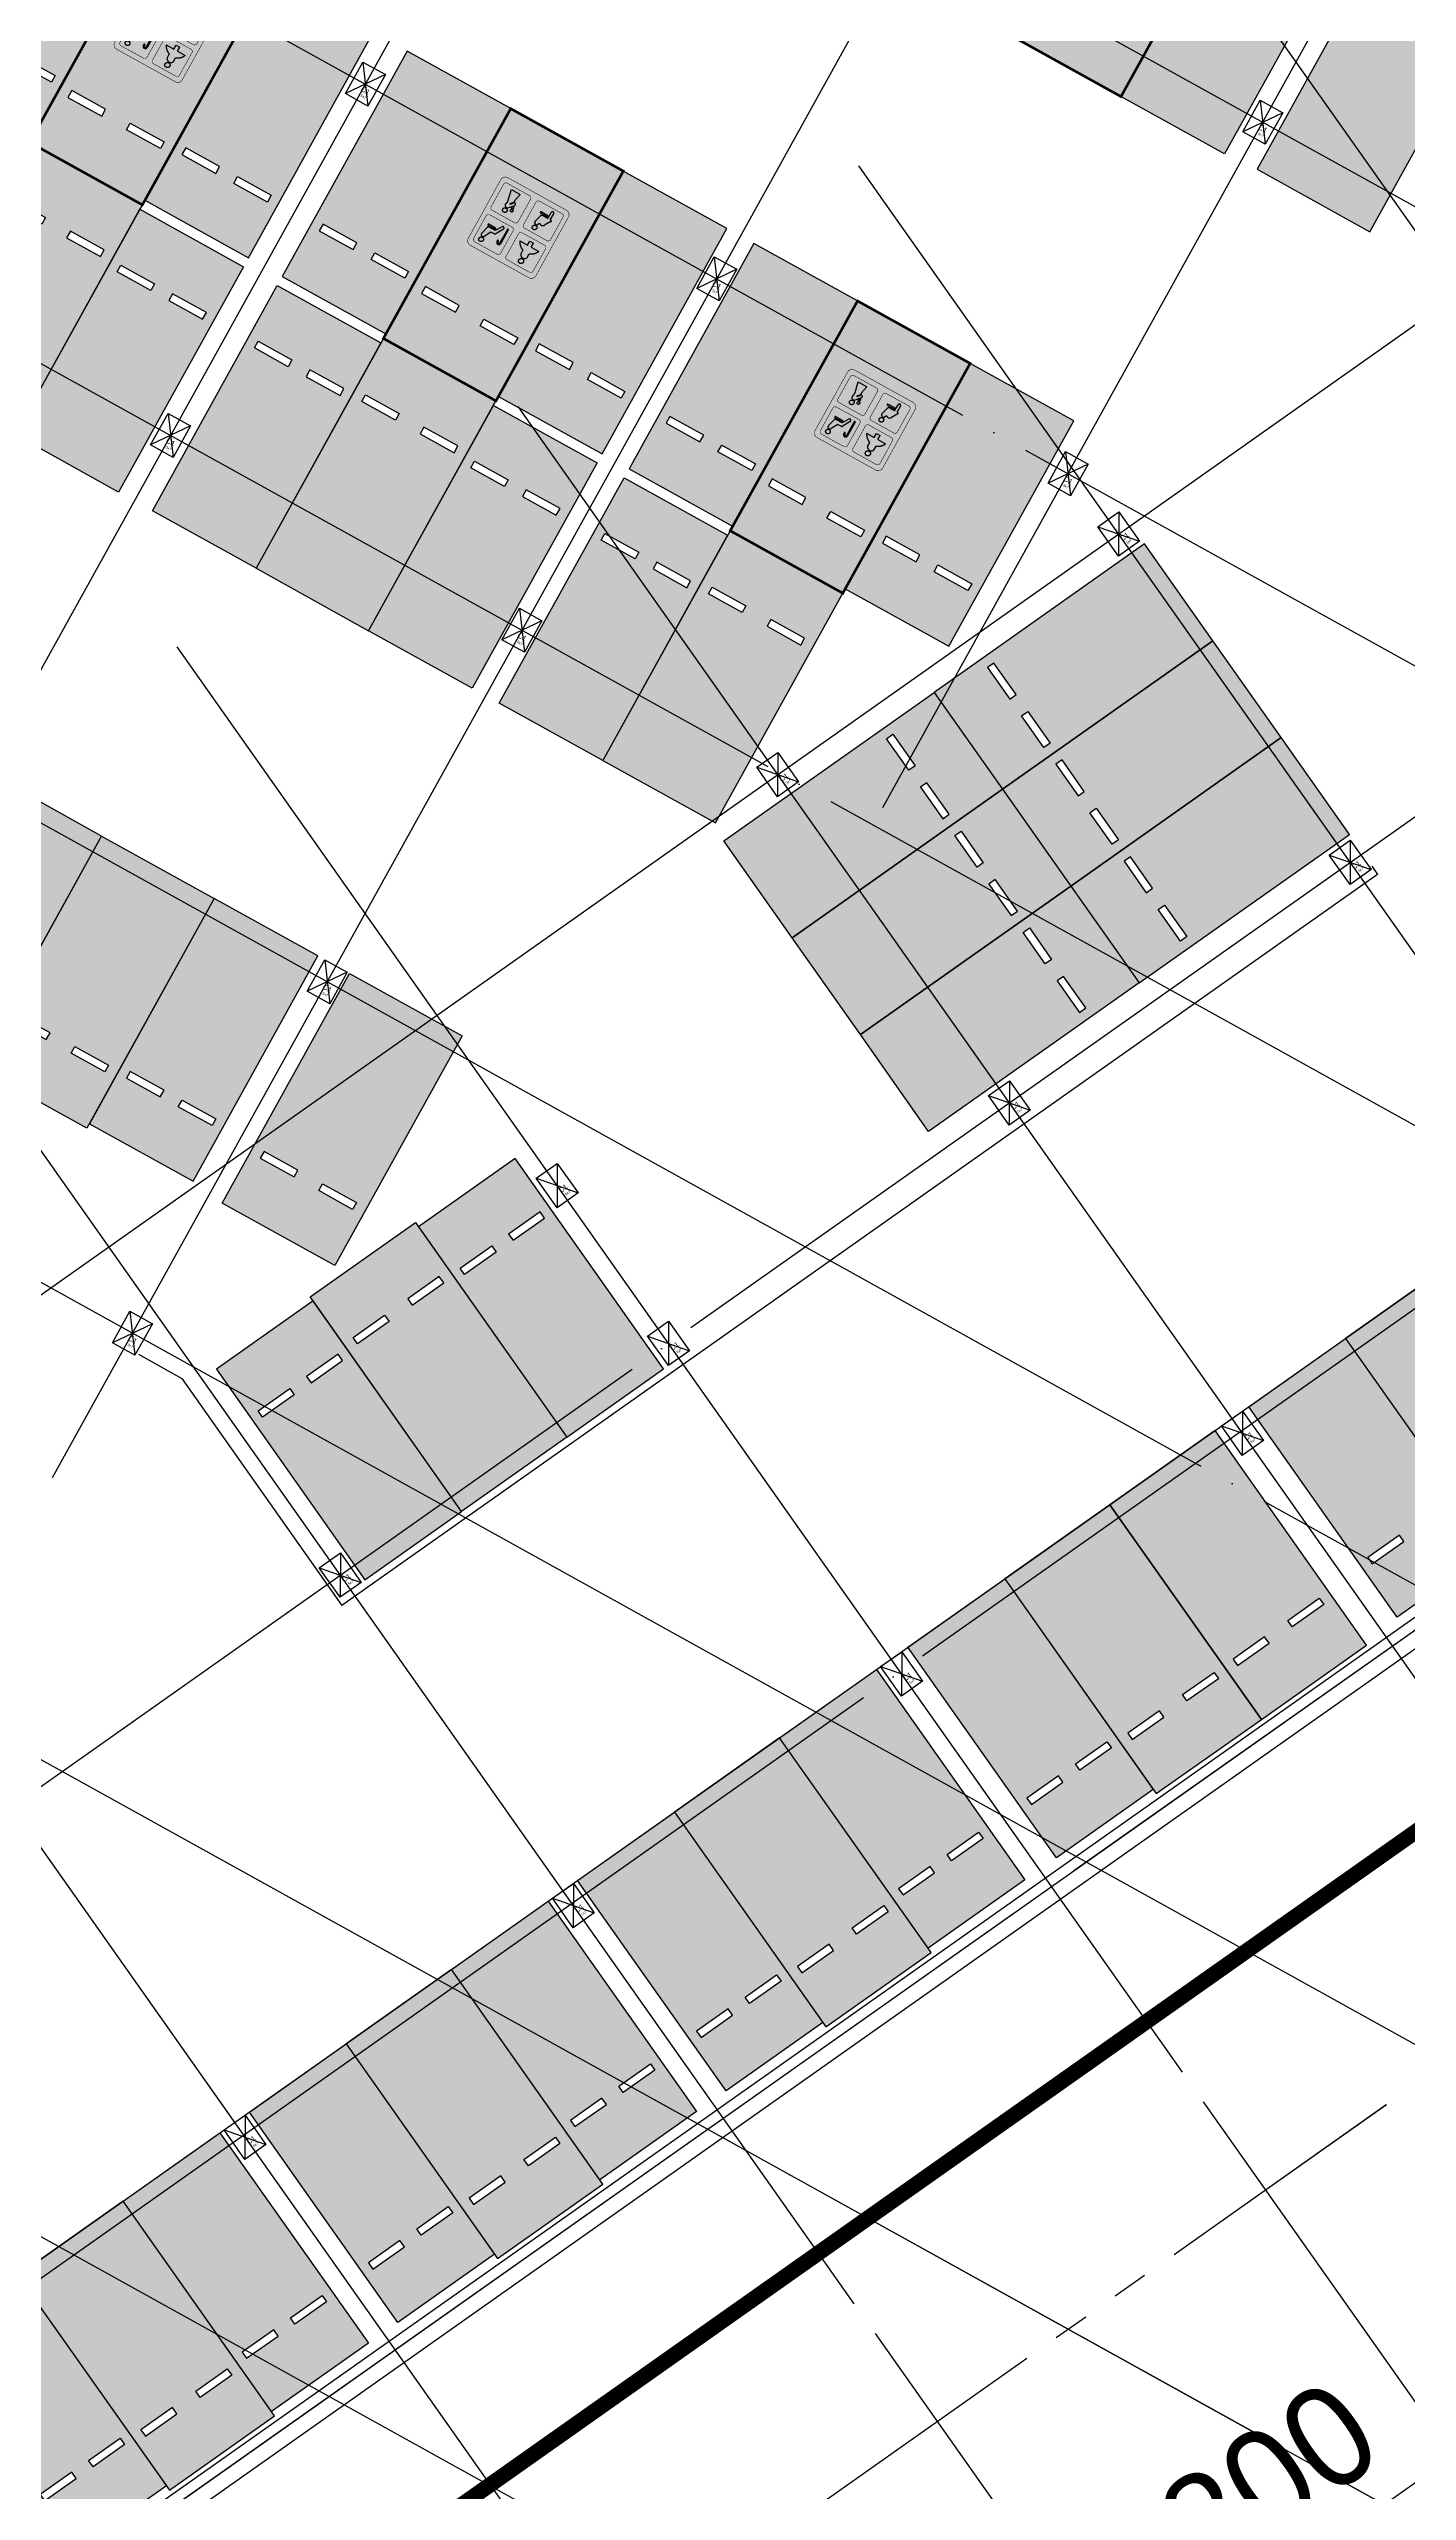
# Model space of a CAD drawing. Header units: millimetres. Extents: x -21000 to 567700, y 435000 to 850800.
# Drawn here: x 385532 to 411907, y 612003 to 659411 of the extents above; entities that cross this region are included whole.
import ezdxf
from ezdxf.xclip import XClip

# ---------------------------------------------------------------- set-up
doc = ezdxf.new("R2010")
doc.units = ezdxf.units.MM
doc.header["$LTSCALE"] = 700
doc.header["$XCLIPFRAME"] = 2
for name, pattern in [('AB_Pbase$0$PHANTOMX2', [5, 2.5, -0.5, 0.5, -0.5, 0.5, -0.5]), ('AB_Pbase$0$주차장기둥$0$CEN', [62, 60, -1, 0, -1]), ('AB_Pbase$0$주차장기둥$0$PHANTOMX2', [5, 2.5, -0.5, 0.5, -0.5, 0.5, -0.5]), ('AB_Pbase$0$지하1층 동골조$0$PHANTOMX2', [5, 2.5, -0.5, 0.5, -0.5, 0.5, -0.5])]:
    doc.linetypes.add(name, pattern=pattern)
doc.layers.get('0').update_dxf_attribs({"color": 2})
doc.layers.get('Defpoints').update_dxf_attribs({"color": 171})
for name, color, linetype, plot in [('AB_Pbase$0$DEFPOINT', 247, 'Continuous', False), ('AB_Pbase$0$주차장기둥$0$DEFPOINT', 247, 'Continuous', False), ('AB_Pbase$0$주차장기둥$0$Defpoints1', 235, 'Continuous', False), ('AB_Pbase$0$지하1층 동골조$0$Defpoints1', 235, 'Continuous', False)]:
    doc.layers.add(name, color=color, linetype=linetype, plot=plot)
for name, color, linetype in [('AB_Pbase$0$FIN', 6, 'Continuous'), ('AB_Pbase$0$SITE', 3, 'AB_Pbase$0$PHANTOMX2'), ('AB_Pbase$0$WAL', 3, 'Continuous'), ('AB_Pbase$0$주차-sol', 254, 'Continuous'), ('AB_Pbase$0$주차-여행', 221, 'Continuous'), ('AB_Pbase$0$주차-일반', 9, 'Continuous'), ('AB_Pbase$0$주차-확장', 7, 'Continuous'), ('AB_Pbase$0$주차장기둥$0$CEN_P', 244, 'AB_Pbase$0$주차장기둥$0$CEN'), ('p_구조전체평면도중심선$0$DIM', 7, 'Continuous'), ('p_구조전체평면도중심선$0$SDIM', 4, 'Continuous')]:
    doc.layers.add(name, color=color, linetype=linetype)
doc.styles.add('AB_Pbase$0$주차장기둥$0$맑은 고딕', font='')
doc.styles.add('p_구조전체평면도중심선$0$도면기준$0$울릉도L', font='')
doc.styles.add('p_구조전체평면도중심선$0$돋움', font='')
doc.styles.get('AB_Pbase$0$주차장기둥$0$맑은 고딕').set_extended_font_data('Dotum')
doc.styles.get('p_구조전체평면도중심선$0$도면기준$0$울릉도L').set_extended_font_data('Dotum')
doc.styles.get('p_구조전체평면도중심선$0$돋움').set_extended_font_data('Dotum')
doc.dimstyles.new('p_구조전체평면도중심선$0$ADIM', dxfattribs={"dimscale": 700, "dimtxt": 3, "dimasz": 1.5, "dimexe": 1, "dimexo": 1, "dimgap": 1, "dimtad": 1, "dimdec": 0, "dimdsep": 46, "dimtxsty": 'p_구조전체평면도중심선$0$돋움', "dimblk1": 'p_구조전체평면도중심선$0$DOT', "dimblk2": 'p_구조전체평면도중심선$0$DOT', "dimsah": 1, "dimcen": 1, "dimdle": 1.5, "dimclrd": 7, "dimclre": 7, "dimclrt": 3, "dimadec": 0, "dimazin": 0, "dimtfac": 1, "dimtdec": 0, "dimtix": 1, "dimtmove": 2, "dimatfit": 3, "dimldrblk": 'p_구조전체평면도중심선$0$_Dot', "dimfxl": 1, "dimtvp": 1, "dimtolj": 1, "dimtzin": 0, "dimarcsym": 0})

# ---------------------------------------------------------------- blocks, each defined once
blk = doc.blocks.new('AB_Pbase$0$SITE0917')
at = {"layer": 'AB_Pbase$0$SITE', "ltscale": 4, "const_width": 300, "flags": 128}
blk.add_lwpolyline([(212876, -144968), (209906, -142008), (204836, -136928), (200146, -132238), (190406, -122488), (180636, -112708), (171034, -103096), (171034, -103096), (158736, -90778), (158736, -90778), (141626, -73668), (139746, -71778), (128760, -60783), (176825, 584), (181318, 2778), (191836, 2802), (195846, 2812), (208846, 2852), (221744, 2892), (225745, 2912), (238652, 2912), (251951, 2992), (272863, 3047), (279849, 3072), (281852, 3072), (297942, 3132), (307301, 3162), (318838, 3162), (322371, 3192), (329338, 3212), (331331, 3221), (331828, 3221), (342783, 3252), (353879, 3292), (357878, 3302), (368882, 3332), (377971, 3362), (436463, 3532), (443896, 3564), (449423, 3588), (453866, 1294), (461852, -10041), (461004, -14962), (456210, -18339), (446980, -24860), (436111, -32530), (433802, -34158), (424035, -41046), (408709, -51856), (403261, -55702), (401224, -57140), (393879, -62330), (377930, -73579), (370949, -78503), (368971, -79898), (360221, -86073), (350807, -92731), (341600, -99229), (316998, -116581), (268640, -150722), (261994, -155385), (240653, -170436), (213593, -144250), (212876, -144968)], dxfattribs=at)
blk = doc.blocks.new('AB_Pbase$0$지하1층 동골조')
at = {"layer": 'AB_Pbase$0$지하1층 동골조$0$Defpoints1', "linetype": 'AB_Pbase$0$지하1층 동골조$0$PHANTOMX2', "ltscale": 2}
blk.add_lwpolyline([(200767, -65476), (225367, -48126), (234577, -41626), (246877, -32926), (252737, -28796), (254716, -27400), (261697, -22476), (277646, -11227), (285078, -5975), (285947, -5361), (286307, -5106), (287117, -4536), (295787, 1584), (305747, 8614)], dxfattribs=at)
at = {"layer": 'AB_Pbase$0$지하1층 동골조$0$Defpoints1', "linetype": 'AB_Pbase$0$지하1층 동골조$0$PHANTOMX2', "ltscale": 2, "flags": 128}
blk.add_lwpolyline([(305496, 13326), (315263, 20214), (317573, 21842), (328441, 29512), (337671, 36032), (342465, 39410), (343314, 44331), (335327, 55666), (330884, 57959), (325357, 57936), (317924, 57904), (259433, 57734), (250343, 57704), (239340, 57674), (235340, 57664), (224244, 57624), (213290, 57592), (212792, 57592), (210800, 57584), (203833, 57564), (200300, 57534), (188762, 57534), (179403, 57504), (163313, 57444), (161310, 57444), (154324, 57418), (133412, 57364), (120113, 57284), (107206, 57284), (103205, 57264), (90307, 57224), (77307, 57184), (73297, 57174), (62779, 57150), (58286, 54955), (10221, -6411), (21207, -17406), (23087, -19296), (40197, -36406), (52495, -48724), (62097, -58336), (71867, -68116), (81607, -77866), (86297, -82556), (91367, -87636), (94337, -90596), (95054, -89878), (122114, -116064), (143455, -101014), (150102, -96350), (198459, -62209), (223061, -44857), (232269, -38359), (241682, -31701), (250432, -25527), (252410, -24132), (259391, -19208), (275340, -7958), (282685, -2768), (284723, -1330), (290171, 2516)], close=True, dxfattribs=at)
blk = doc.blocks.new('AB_Pbase$0$AB_Pbase_지하1층_골조')
for p, q in [((270667, 528593), (441533, 649151)), ((270700, 528984), (441115, 649223))]:
    blk.add_line(p, q)
blk = doc.blocks.new('AB_Pbase$0$주차장기둥$0$cen 2bl 지하')
at = {"layer": 'AB_Pbase$0$주차장기둥$0$CEN_P', "color": 5}
for p, q in [((45614, 127566), (45614, 259045)), ((53414, 167680), (53414, 259016)), ((61214, 186872), (61214, 258987)), ((294, 202083), (119274, 202083)), ((16870, 194283), (119274, 194283)), ((16870, 186483), (119274, 186483)), ((-12594, 178683), (119274, 178683)), ((-132796, 170883), (119274, 170883)), ((-132796, 162783), (119274, 162783)), ((-57008, 162783), (119274, 162783)), ((-57008, 154683), (119274, 154683))]:
    blk.add_line(p, q, dxfattribs=at)
at = {"layer": 'AB_Pbase$0$주차장기둥$0$CEN_P'}
for p, q in [((10097, 85016), (90237, 250834)), ((-12695, 19933), (97260, 247440)), ((-5672, 16538), (104282, 244046)), ((-1080, 14319), (108874, 241827)), ((88777, 190099), (58291, 204834)), ((85253, 182806), (54766, 197541)), ((81728, 175513), (51241, 190248)), ((78203, 168220), (47717, 182955)), ((74809, 161198), (44322, 175932)), ((71415, 154175), (40928, 168909))]:
    blk.add_line(p, q, dxfattribs=at)
blk = doc.blocks.new('AB_Pbase$0$주차장기둥$0$p기둥 5x7')
blk.add_lwpolyline([(-250, 350), (250, 350), (250, -350), (-250, -350)], close=True)
at = {"layer": 'AB_Pbase$0$주차장기둥$0$DEFPOINT'}
for p, q in [((250, 350), (-250, -350)), ((-250, 350), (250, -350))]:
    blk.add_line(p, q, dxfattribs=at)
at = {"layer": 'AB_Pbase$0$주차장기둥$0$DEFPOINT', "color": 6, "style": 'AB_Pbase$0$주차장기둥$0$맑은 고딕'}
for s, height, p in [('C1', 100, (-24, -160)), ('5x7', 50, (29, -259))]:
    blk.add_text(s, height=height, rotation=0, dxfattribs=at).set_placement(p)
blk = doc.blocks.new('AB_Pbase$0$주차장기둥')
at = {"layer": 'AB_Pbase$0$주차장기둥$0$Defpoints1', "linetype": 'AB_Pbase$0$주차장기둥$0$PHANTOMX2', "ltscale": 2}
blk.add_lwpolyline([(81499, 89239), (93649, 116780), (98196, 127096), (104258, 140888), (107154, 147446), (108131, 149662), (111579, 157478), (119457, 175335), (123122, 183664), (123551, 184638), (123728, 185042), (124129, 185948), (128408, 195659), (133325, 206815)], dxfattribs=at)
for name, p, rotation in [('AB_Pbase$0$주차장기둥$0$cen 2bl 지하', (36992, -11667), 1.99999810188403), ('AB_Pbase$0$주차장기둥$0$p기둥 5x7', (91116, 192429), 1.999998101885243), ('AB_Pbase$0$주차장기둥$0$p기둥 5x7', (91388, 184634), 1.999998101885243), ('AB_Pbase$0$주차장기둥$0$p기둥 5x7', (75798, 184090), 1.999998101885243), ('AB_Pbase$0$주차장기둥$0$p기둥 5x7', (83593, 184362), 1.999998101885243), ('AB_Pbase$0$주차장기둥$0$p기둥 5x7', (92833, 184136), 66.2054582048853), ('AB_Pbase$0$주차장기둥$0$p기둥 5x7', (99970, 180989), 66.2054582048853), ('AB_Pbase$0$주차장기둥$0$p기둥 5x7', (83865, 176567), 1.999998101885243), ('AB_Pbase$0$주차장기둥$0$p기둥 5x7', (89565, 176725), 66.2054582048853), ('AB_Pbase$0$주차장기둥$0$p기둥 5x7', (76070, 176295), 1.999998101885243), ('AB_Pbase$0$주차장기둥$0$p기둥 5x7', (96702, 173578), 66.2054582048853), ('AB_Pbase$0$주차장기둥$0$p기둥 5x7', (103885, 170411), 66.20545820488529), ('AB_Pbase$0$주차장기둥$0$p기둥 5x7', (84138, 168772), 1.999998101885243), ('AB_Pbase$0$주차장기둥$0$p기둥 5x7', (90003, 167679), 66.2054582048853), ('AB_Pbase$0$주차장기둥$0$p기둥 5x7', (93434, 166166), 66.2054582048853), ('AB_Pbase$0$주차장기둥$0$p기둥 5x7', (100617, 162999), 66.20545820488529), ('AB_Pbase$0$주차장기둥$0$p기둥 5x7', (84410, 160976), 1.999998101885243), ('AB_Pbase$0$주차장기둥$0$p기둥 5x7', (90287, 159029), 66.2054582048853), ('AB_Pbase$0$주차장기둥$0$p기둥 5x7', (97470, 155862), 66.20545820488529), ('AB_Pbase$0$주차장기둥$0$p기둥 5x7', (94323, 148725), 66.20545820488529)]:
    blk.add_blockref(name, p, dxfattribs=dict(rotation=rotation))
blk = doc.blocks.new('AB_Pbase$0$AB_Pbase-C1BCB056C')
at = {"layer": 'AB_Pbase$0$주차-여행'}
h = blk.add_hatch(color=170, dxfattribs=at)
h.dxf.hatch_style = 1
edge = h.paths.add_edge_path()
edge.add_line((105, 5), (1405, 5))
edge.add_arc((1405, 105), 100, 270, 360)
edge.add_line((1505, 105), (1505, 1405))
edge.add_arc((1405, 1405), 100, 0, 90)
edge.add_line((1405, 1505), (105, 1505))
edge.add_arc((105, 1405), 100, 90, 180)
edge.add_line((5, 1405), (5, 105))
edge.add_arc((105, 105), 100, 180, 270)
h = blk.add_hatch(color=255, dxfattribs=at)
h.dxf.hatch_style = 1
h.paths.add_polyline_path([(465, 1094), (465, 1180, 0.714286), (325, 1180), (325, 1094, 0.219224), (185, 965), (355, 965), (355, 875), (435, 875), (435, 965), (605, 965, 0.219224)])
h.paths.add_polyline_path([(445, 1295, 1), (345, 1295, 1)])
h.paths.add_polyline_path([(905, 1187), (905, 887, 1), (925, 887), (925, 1187, -1), (970, 1187), (970, 1167, 1), (990, 1167), (990, 1187, 1)])
h.paths.add_polyline_path([(1323, 1301, 1), (1233, 1301, 1)])
h.paths.add_polyline_path([(1326, 1193, 0.878579), (1252, 1222), (1178, 1090), (1094, 1086, 0.258599), (1086, 1081), (994, 920, 0.979199), (1041, 893), (1120, 1020), (1258, 1020, 0.342105), (1287, 1042)])
h.paths.add_polyline_path([(1288, 1000), (1138, 1000, 1), (1138, 975), (1288, 975, 1)], flags=17)
h.paths.add_polyline_path([(437, 598, 1), (527, 598, 1)])
h.paths.add_polyline_path([(528, 486, 0.88788), (453, 517), (433, 482, 0.415611), (332, 466), (259, 343, 0.192889), (258, 335, 0.480795), (267, 323), (285, 323), (285, 186, 1), (340, 186), (340, 323), (460, 323, 0.335846), (488, 345)])
h.paths.add_polyline_path([(516, 297), (366, 297, 1), (366, 272), (516, 272, 1)], flags=17)
h.paths.add_polyline_path([(1053, 529, 1), (1002, 529, 1)])
h.paths.add_polyline_path([(1071, 480, 1.194973), (1032, 437)])
h.paths.add_polyline_path([(1196, 466, 0.70337), (1123, 516), (1027, 409, 1), (1064, 375), (1111, 428, -1), (1122, 418), (1063, 351, 0.482877), (1064, 343), (1073, 339, -0.332101), (1075, 333), (1040, 174), (1231, 174), (1185, 381, -0.096684), (1185, 402)])
h.paths.add_polyline_path([(1194, 582, 1), (1104, 582, 1)])
at = {"layer": 'AB_Pbase$0$주차-여행', "color": 255}
for p, q in [((355, 965), (185, 965)), ((325, 1180), (325, 1094)), ((355, 965), (355, 875)), ((605, 965), (435, 965)), ((435, 965), (435, 875)), ((465, 1180), (465, 1094)), ((905, 887), (905, 1187)), ((925, 887), (925, 1187)), ((970, 1167), (970, 1187)), ((990, 1167), (990, 1187)), ((994, 920), (1086, 1081)), ((1041, 893), (1120, 1020)), ((1094, 1086), (1178, 1090)), ((1120, 1020), (1258, 1020)), ((1138, 1000), (1288, 1000)), ((1138, 975), (1288, 975)), ((1178, 1090), (1252, 1222)), ((1287, 1042), (1326, 1193)), ((435, 875), (355, 875)), ((433, 482), (453, 517)), ((528, 486), (488, 345)), ((1123, 516), (1027, 409)), ((1071, 480), (1032, 437)), ((257, 333), (257, 338)), ((259, 343), (332, 466)), ((267, 323), (285, 323)), ((285, 323), (285, 186)), ((340, 323), (460, 323)), ((340, 323), (340, 186)), ((366, 297), (516, 297)), ((366, 272), (516, 272)), ((1075, 333), (1040, 174)), ((1231, 174), (1040, 174)), ((1122, 418), (1063, 351)), ((1111, 428), (1064, 375)), ((1073, 339), (1064, 343)), ((1185, 402), (1196, 466)), ((1185, 381), (1231, 174))]:
    blk.add_line(p, q, dxfattribs=at)
at = {"layer": 'AB_Pbase$0$주차-여행', "color": 255, "const_width": 10}
for points in [[(105, 5), (1405, 5, 0.414214), (1505, 105), (1505, 1405, 0.414214), (1405, 1505), (105, 1505, 0.414214), (5, 1405), (5, 105, 0.414214)], [(145, 805), (645, 805, 0.414214), (695, 855), (695, 1355, 0.414214), (645, 1405), (145, 1405, 0.414214), (95, 1355), (95, 855, 0.414214)], [(865, 805), (1365, 805, 0.414214), (1415, 855), (1415, 1355, 0.414214), (1365, 1405), (865, 1405, 0.414214), (815, 1355), (815, 855, 0.414214)], [(145, 105), (645, 105, 0.414214), (695, 155), (695, 655, 0.414214), (645, 705), (145, 705, 0.414214), (95, 655), (95, 155, 0.414214)], [(865, 105), (1365, 105, 0.414214), (1415, 155), (1415, 655, 0.414214), (1365, 705), (865, 705, 0.414214), (815, 655), (815, 155, 0.414214)]]:
    blk.add_lwpolyline(points, format="xyb", close=True, dxfattribs=at)
at = {"layer": 'AB_Pbase$0$주차-여행', "color": 255}
for centre, radius in [((395, 1295), 50), ((1278, 1301), 45), ((482, 598), 45), ((1028, 529), 25.7), ((1149, 582), 45)]:
    blk.add_circle(centre, radius, dxfattribs=at)
for centre, radius, start, end in [((395, 877), 227, 107.9202, 157.3801), ((395, 1156), 74, 18.9246, 161.0754), ((395, 877), 227, 22.6199, 72.0798), ((948, 1187), 42.5, 0, 180), ((948, 1187), 22.5, 0, 180), ((980, 1167), 10, 180, 0), ((1094, 1076), 10, 92.4323, 150.4282), ((1138, 987), 12.5, 90, 270), ((1287, 1203), 40, 345.5444, 150.7519), ((1258, 1050), 30, 270, 345.5444), ((1288, 987), 12.5, 270, 90), ((391, 424), 72.3, 54.3449, 144.618), ((489, 497), 41, 344.2578, 150.6627), ((915, 887), 10, 180, 0), ((1018, 907), 27, 150.4282, 328.0196), ((1048, 462), 29, 37.898, 238.2024), ((1151, 478), 46.8, 345.409, 125.8947), ((267, 338), 10, 149.0416, 180), ((267, 333), 10, 180, 270), ((312, 186), 27.5, 180, 0), ((366, 284), 12.5, 90, 270), ((460, 353), 30, 270, 344.2578), ((516, 284), 12.5, 270, 90), ((1046, 392), 25, 138.0502, 318.0502), ((1066, 348), 5, 138.0502, 241.1496), ((1070, 334), 5, 347.664, 61.1496), ((1117, 423), 7.5, 318.0502, 138.0502), ((1239, 393), 55, 170.2464, 192.336)]:
    blk.add_arc(centre, radius, start, end, dxfattribs=at)
blk = doc.blocks.new('AB_Pbase$0$AB_Pbase-여행주차_')
at = {"layer": 'AB_Pbase$0$주차-sol'}
h = blk.add_hatch(color=252, dxfattribs=at)
h.paths.add_polyline_path([(54378012, -70102334), (54378012, -70097234), (54375512, -70097234), (54375512, -70102334)])
h.paths.add_polyline_path([(54377037, -70098359), (54377037, -70098509), (54377787, -70098509), (54377787, -70098359)], flags=16)
h.paths.add_polyline_path([(54376487, -70098359), (54376487, -70098509), (54375737, -70098509), (54375737, -70098359)], flags=16)
at = {"layer": 'AB_Pbase$0$주차-여행', "const_width": 50}
blk.add_lwpolyline([(54378012, -70102334), (54378012, -70097234), (54375512, -70097234), (54375512, -70102334)], close=True, dxfattribs=at)
at = {"layer": 'AB_Pbase$0$주차-여행', "color": 5, "ltscale": 600}
for points in [[(54376487, -70098359), (54376487, -70098509), (54375737, -70098509), (54375737, -70098359)], [(54377037, -70098359), (54377037, -70098509), (54377787, -70098509), (54377787, -70098359)]]:
    blk.add_lwpolyline(points, close=True, dxfattribs=at)
at = {"layer": 'AB_Pbase$0$주차-여행', "xscale": 1.000000000002362, "yscale": 1.000000000002362, "zscale": 1.000000000002362}
blk.add_blockref('AB_Pbase$0$AB_Pbase-C1BCB056C', (54376007, -70101139), dxfattribs=at)
blk = doc.blocks.new('AB_Pbase$0$주차일반')
at = {"layer": 'AB_Pbase$0$주차-sol'}
h = blk.add_hatch(color=254, dxfattribs=at)
h.dxf.hatch_style = 1
h.paths.add_polyline_path([(0, 0), (-2300, 0), (-2300, -5000), (0, -5000)])
h.paths.add_polyline_path([(-200, -3725), (-200, -3875), (-950, -3875), (-950, -3725)], flags=16)
h.paths.add_polyline_path([(-1350, -3725), (-1350, -3875), (-2100, -3875), (-2100, -3725)], flags=16)
at = {"layer": 'AB_Pbase$0$주차-일반', "color": 6}
for points in [[(0, 0), (0, -5000), (-2300, -5000), (-2300, 0)], [(-1350, -3875), (-1350, -3725), (-2100, -3725), (-2100, -3875)], [(-950, -3875), (-950, -3725), (-200, -3725), (-200, -3875)]]:
    blk.add_lwpolyline(points, close=True, dxfattribs=at)
blk = doc.blocks.new('AB_Pbase$0$주차확장')
at = {"layer": 'AB_Pbase$0$주차-sol'}
h = blk.add_hatch(color=252, dxfattribs=at)
h.paths.add_polyline_path([(1525, -3825), (2275, -3825), (2275, -3975), (1525, -3975)], flags=16)
edge = h.paths.add_edge_path()
edge.add_line((0, -5100), (2500, -5100))
edge.add_line((2500, -5100), (2500, 0))
edge.add_line((2500, 0), (0, 0))
edge.add_line((0, 0), (0, -5100))
h.paths.add_polyline_path([(225, -3975), (225, -3825), (975, -3825), (975, -3975)])
at = {"layer": 'AB_Pbase$0$주차-확장'}
blk.add_lwpolyline([(0, 0), (0, -5100), (2500, -5100), (2500, 0)], close=True, dxfattribs=at)
at = {"layer": 'AB_Pbase$0$주차-확장', "ltscale": 600}
for points in [[(975, -3975), (975, -3825), (225, -3825), (225, -3975)], [(1525, -3975), (1525, -3825), (2275, -3825), (2275, -3975)]]:
    blk.add_lwpolyline(points, close=True, dxfattribs=at)
blk = doc.blocks.new('AB_Pbase$0$pppaaa_1_1')
at = {"layer": 'AB_Pbase$0$주차-여행'}
for p, rotation in [((-13167438, 88334352), 330.9999951359077), ((13961422, -87013812), 150.9999951359076), ((13968288, -87017617), 150.9999951359076), ((13975022, -87021350), 150.9999951359076)]:
    blk.add_blockref('AB_Pbase$0$AB_Pbase-여행주차_', p, dxfattribs=dict(at, rotation=rotation))
at = {"layer": 'AB_Pbase$0$주차-일반', "xscale": -1}
for p, rotation in [((385623, 663171), 331.0000115672724), ((389821, 660844), 331.0000115672724), ((392488, 659365), 331.0000115672724), ((396687, 657038), 331.0000115672724), ((399222, 655632), 331.0000115672724), ((403420, 653305), 331.0000115672724), ((384546, 645245), 331.0000115672724), ((388744, 642918), 331.0000115672724), ((397469, 633787), 215.2054552387318), ((393547, 631020), 215.2054552387318)]:
    blk.add_blockref('AB_Pbase$0$주차일반', p, dxfattribs=dict(at, rotation=rotation))
at = {"layer": 'AB_Pbase$0$주차-일반'}
for p, rotation in [((406350, 658485), 150.9999787040384), ((384876, 651923), 150.9999787040223), ((387543, 650444), 150.9999787040223), ((391742, 648117), 150.9999787040223), ((394277, 646711), 150.9999787040223), ((410711, 634380), 35.20545523873221), ((404093, 629710), 35.20545523873221), ((401601, 627952), 35.20545523873221), ((397679, 625185), 35.20545523873221), ((395228, 623455), 35.20545523873221), ((391305, 620688), 35.20545523873221), ((388854, 618958), 35.20545523873221), ((384932, 616191), 35.20545523873221)]:
    blk.add_blockref('AB_Pbase$0$주차일반', p, dxfattribs=dict(at, rotation=rotation))
at = {"layer": 'AB_Pbase$0$주차-일반', "extrusion": (0, 0, -1), "zscale": -1, "rotation": 54.7945447613409}
for p in [(-406808, 649800), (-408134, 647920), (-409460, 646041)]:
    blk.add_blockref('AB_Pbase$0$주차일반', p, dxfattribs=at)
at = {"layer": 'AB_Pbase$0$주차-일반', "extrusion": (0, 0, -1), "xscale": -1, "zscale": -1, "rotation": 234.7945447613406}
for p in [(-398637, 644035), (-399963, 642155), (-401289, 640276)]:
    blk.add_blockref('AB_Pbase$0$주차일반', p, dxfattribs=at)
at = {"layer": 'AB_Pbase$0$주차-확장'}
for p, rotation in [((411183, 655862), 150.9999787040494), ((384876, 651923), 150.9999787040223), ((391742, 648117), 150.9999787040223), ((398475, 644384), 151.0000112704858), ((410711, 634380), 35.20545523873221), ((406136, 631151), 35.20545523873221), ((404093, 629710), 35.20545523873221), ((397679, 625185), 35.20545523873221), ((391305, 620688), 35.20545523873221), ((384932, 616191), 35.20545523873221)]:
    blk.add_blockref('AB_Pbase$0$주차확장', p, dxfattribs=dict(at, rotation=rotation))
at = {"layer": 'AB_Pbase$0$주차-확장', "xscale": -1}
for p, rotation in [((388744, 642918), 331.0000115672724), ((393555, 640252), 331.0000115672724), ((393547, 631020), 215.2054552387318)]:
    blk.add_blockref('AB_Pbase$0$주차확장', p, dxfattribs=dict(at, rotation=rotation))
blk = doc.blocks.new('AB_Pbase')
at = {"layer": 'AB_Pbase$0$DEFPOINT'}
for p, q in [((378600, 611723), (433100, 650176)), ((411333, 643385), (391223, 629197)), ((387270, 634070), (388116, 633601)), ((388116, 633601), (391223, 629197))]:
    blk.add_line(p, q, dxfattribs=at)
at = {"layer": 'AB_Pbase$0$FIN'}
for p, q in [((436138, 645956), (274245, 531730)), ((411218, 643549), (411333, 643385))]:
    blk.add_line(p, q, dxfattribs=at)
for name, p, rotation in [('AB_Pbase$0$AB_Pbase_지하1층_골조', (0, 0), 359.9999999999999), ('AB_Pbase$0$주차장기둥', (231893, 539971), 329.0000000345588), ('AB_Pbase$0$지하1층 동골조', (146945, 639965), 359.9999999999994), ('AB_Pbase$0$SITE0917', (28406, 694337), 359.9999999999983)]:
    blk.add_blockref(name, p, dxfattribs=dict(rotation=rotation))
at = {"layer": 'AB_Pbase$0$WAL'}
ref = blk.add_blockref('AB_Pbase$0$pppaaa_1_1', (0, 0), dxfattribs=dict(at, rotation=359.9999999999999))
XClip(ref).set_block_clipping_path([(-396188.9384898804, 0.0133324571), (493845.7278262604, 839949.4046300659)])
blk = doc.blocks.new('p_구조전체평면도중심선$0$DOT')
at = {"layer": 'p_구조전체평면도중심선$0$SDIM', "color": 0, "linetype": 'ByBlock'}
blk.add_line((-0.5, 0), (-1, 0), dxfattribs=at)
at = {"layer": 'p_구조전체평면도중심선$0$SDIM', "color": 0, "linetype": 'ByBlock', "const_width": 0.5}
blk.add_lwpolyline([(-0.25, 0, 1), (0.25, 0, 1)], format="xyb", close=True, dxfattribs=at)
blk = doc.blocks.new('*D163')
at = {"layer": 'Defpoints', "color": 0, "transparency": 16777216}
for p in [(372765, -78700), (366392, -83196), (378021, -86148)]:
    blk.add_point(p, dxfattribs=at)
at = {"layer": 'p_구조전체평면도중심선$0$DIM', "color": 7, "lineweight": -2, "transparency": 16777216}
for p, q in [((373169, -79271), (378424, -86720)), ((366796, -83768), (372051, -91217)), ((372391, -90120), (377277, -86673))]:
    blk.add_line(p, q, dxfattribs=at)
at = {"layer": 'p_구조전체평면도중심선$0$DIM', "color": 7, "lineweight": -2, "transparency": 16777216, "xscale": 910, "yscale": 910, "zscale": 910}
for p, rotation in [((378021, -86148), 35.20545823926833), ((371648, -90645), 215.2054582392683)]:
    blk.add_blockref('p_구조전체평면도중심선$0$DOT', p, dxfattribs=dict(at, rotation=rotation))
at = {"layer": 'p_구조전체평면도중심선$0$DIM', "color": 3, "transparency": 16777216, "insert": (373865, -87023), "char_height": 1960, "attachment_point": 5, "rotation": 35.2055, "style": 'p_구조전체평면도중심선$0$도면기준$0$울릉도L'}
blk.add_mtext('\\A1;7800', dxfattribs=at)
blk = doc.blocks.new('p_구조전체평면도중심선$0$_Dot')
at = {"color": 0, "linetype": 'ByBlock', "lineweight": -2}
blk.add_line((-0.5, 0), (-1, 0), dxfattribs=at)
at = {"color": 0, "linetype": 'ByBlock', "const_width": 0.5}
blk.add_lwpolyline([(-0.25, 0, 1), (0.25, 0, 1)], format="xyb", close=True, dxfattribs=at)
blk = doc.blocks.new('*D164')
at = {"layer": 'Defpoints', "color": 0, "transparency": 16777216}
for p in [(379139, -74203), (372765, -78700), (378021, -86148)]:
    blk.add_point(p, dxfattribs=at)
at = {"layer": 'p_구조전체평면도중심선$0$DIM', "color": 7, "lineweight": -2, "transparency": 16777216}
for p, q in [((379542, -74775), (384798, -82224)), ((373169, -79271), (378424, -86720)), ((383651, -82176), (378764, -85624))]:
    blk.add_line(p, q, dxfattribs=at)
at = {"layer": 'p_구조전체평면도중심선$0$DIM', "color": 7, "lineweight": -2, "transparency": 16777216, "xscale": 910, "yscale": 910, "zscale": 910}
for p, rotation in [((384394, -81652), 35.20545823896463), ((378021, -86148), 215.2054582389646)]:
    blk.add_blockref('p_구조전체평면도중심선$0$DOT', p, dxfattribs=dict(at, rotation=rotation))
at = {"layer": 'p_구조전체평면도중심선$0$DIM', "color": 3, "transparency": 16777216, "insert": (380238, -82526), "char_height": 1960, "attachment_point": 5, "rotation": 35.2055, "style": 'p_구조전체평면도중심선$0$도면기준$0$울릉도L'}
blk.add_mtext('\\A1;7800', dxfattribs=at)
blk = doc.blocks.new('*D165')
at = {"layer": 'Defpoints', "color": 0, "transparency": 16777216}
for p in [(385757, -69533), (379139, -74203), (391013, -76982)]:
    blk.add_point(p, dxfattribs=at)
at = {"layer": 'p_구조전체평면도중심선$0$DIM', "color": 7, "lineweight": -2, "transparency": 16777216}
for p, q in [((386161, -70105), (391416, -77554)), ((379542, -74775), (384798, -82224)), ((385138, -81127), (390269, -77506))]:
    blk.add_line(p, q, dxfattribs=at)
at = {"layer": 'p_구조전체평면도중심선$0$DIM', "color": 7, "lineweight": -2, "transparency": 16777216, "xscale": 910, "yscale": 910, "zscale": 910}
for p, rotation in [((391013, -76982), 35.20545823946565), ((384394, -81652), 215.2054582394657)]:
    blk.add_blockref('p_구조전체평면도중심선$0$DOT', p, dxfattribs=dict(at, rotation=rotation))
at = {"layer": 'p_구조전체평면도중심선$0$DIM', "color": 3, "transparency": 16777216, "insert": (386734, -77943), "char_height": 1960, "attachment_point": 5, "rotation": 35.2055, "style": 'p_구조전체평면도중심선$0$도면기준$0$울릉도L'}
blk.add_mtext('\\A1;8100', dxfattribs=at)
blk = doc.blocks.new('p_구조전체평면도중심선')
at = {"layer": 'p_구조전체평면도중심선$0$DIM'}
for p1, p2, distance, picture, middle in [((379138.6, -74202.8), (385757, -69533), -9116.3, '*D165', (386734.1, -77942.9)), ((379138.6, -74202.8), (372765.3, -78699.5), 9116.3, '*D164', (380238.3, -82526.2)), ((366392, -83196.3), (372765.3, -78699.5), -9116.3, '*D163', (373865, -87022.9))]:
    dim = blk.add_aligned_dim(p1=p1, p2=p2, distance=distance, dimstyle='p_구조전체평면도중심선$0$ADIM', override={"dimtxt": 2.8, "dimasz": 1.3, "dimtxsty": 'p_구조전체평면도중심선$0$도면기준$0$울릉도L'}, dxfattribs=at)
    dim.commit()
    dim.dimension.update_dxf_attribs({"geometry": picture, "text_midpoint": middle})

msp = doc.modelspace()

# ---------------------------------------------------------------- block references
ref = msp.add_blockref('AB_Pbase', (0, 0))
XClip(ref).set_block_clipping_path([(-0.000000015, 445500.0000000148), (493845.7187941075, 839949.3912975936)])

# ---------------------------------------------------------------- next in the draw order: block references
msp.add_blockref('p_구조전체평면도중심선', (28406, 694337))

doc.saveas('drawing.dxf')
